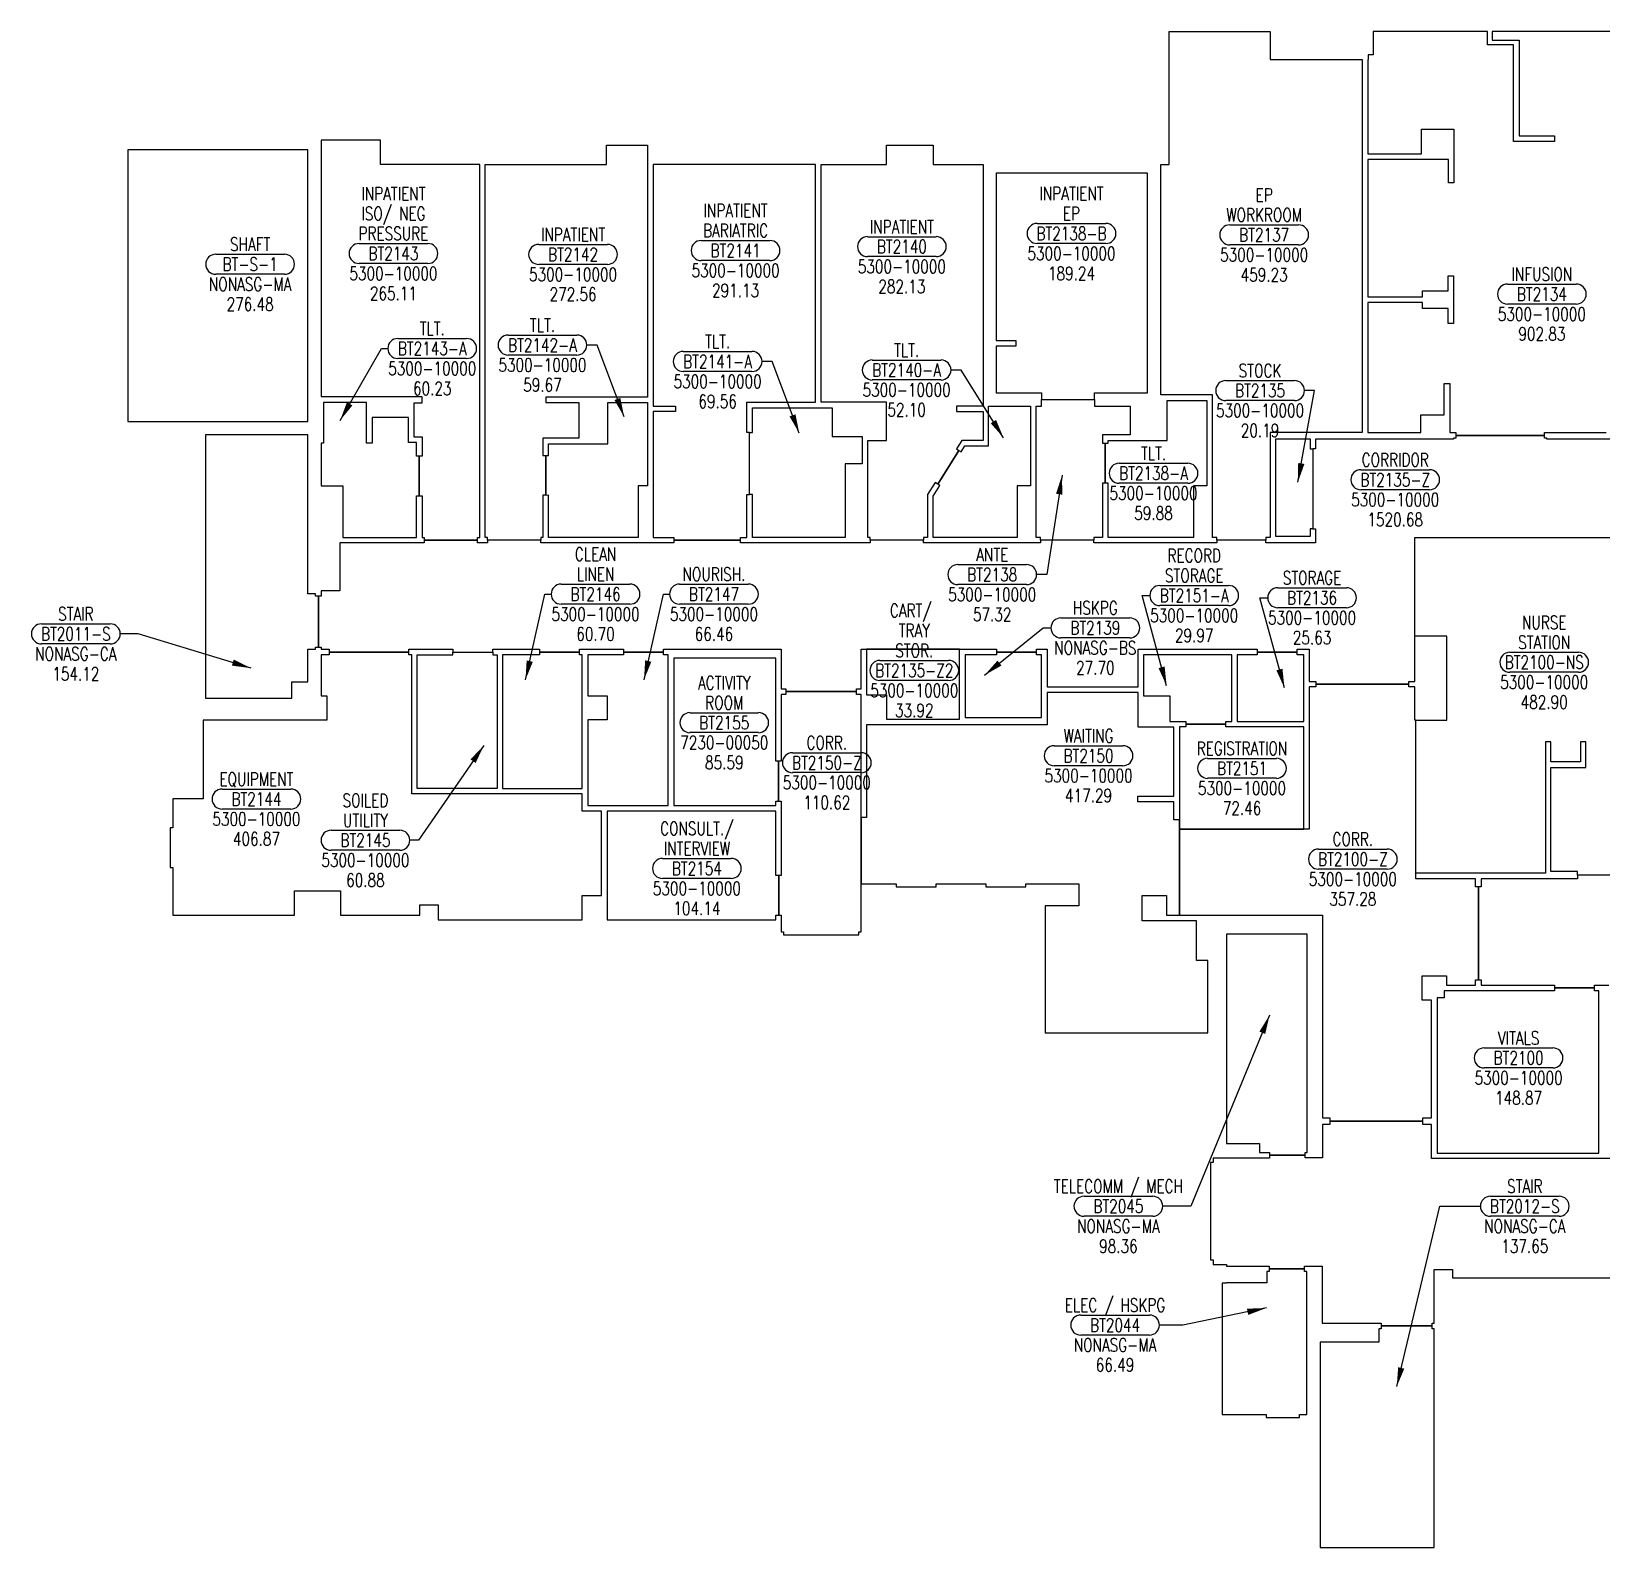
# Model space of a CAD drawing. Extents: x 2918 to 7159, y 18190 to 20091.
# Drawn here: x 2918 to 4334, y 18559 to 19927 of the extents above; entities that cross this region are included whole.
import ezdxf
from ezdxf.enums import TextEntityAlignment as Align

# ---------------------------------------------------------------- set-up
doc = ezdxf.new("R2010")
doc.units = 0
doc.header["$MEASUREMENT"] = 0
doc.layers.get('0').update_dxf_attribs({"linetype": 'CONTINUOUS'})
for name, color, linetype in [('AREA', 3, 'CONTINUOUS'), ('AREA2', 1, 'CONTINUOUS'), ('COSTC', 6, 'CONTINUOUS'), ('PLINE2', 5, 'CONTINUOUS'), ('ROOMNA', 4, 'CONTINUOUS'), ('ROOMNO', 4, 'CONTINUOUS'), ('ROOMOV', 4, 'CONTINUOUS')]:
    doc.layers.add(name, color=color, linetype=linetype)
doc.styles.get("Standard").update_dxf_attribs({"font": 'simplex.shx', "width": 0.75})
doc.dimstyles.get("Standard").update_dxf_attribs({"dimtxt": 0.18, "dimasz": 0.18, "dimexe": 0.18, "dimexo": 0.0625, "dimgap": 0.09, "dimtad": 0, "dimtih": 1, "dimtoh": 1, "dimdec": 4, "dimzin": 0, "dimtxsty": 'STANDARD', "dimcen": 0.09, "dimazin": 3, "dimtfac": 1, "dimtdec": 4, "dimtofl": 0, "dimtmove": 0, "dimatfit": 3, "dimtolj": 1, "dimtzin": 0})

# ---------------------------------------------------------------- blocks, each defined once
blk = doc.blocks.new('ROOM')
at = {"layer": 'ROOMOV'}
for p, q in [((-31, 9), (31, 9)), ((31, -9), (-31, -9))]:
    blk.add_line(p, q, dxfattribs=at)
for centre, start, end in [((-31, 0), 90, 270), ((31, 0), 270, 90)]:
    blk.add_arc(centre, 9.04, start, end, dxfattribs=at)
at = {"color": 0, "width": 0.75, "flags": 1}
for tag, p in [('FLFIN', (-60, -36)), ('ICRA', (60, -36)), ('FLTYPE', (-60, -48)), ('USER1', (60, -48)), ('FLCOND', (-60, -60)), ('WLFIN', (-60, -72)), ('SITE', (-24, -72)), ('UCODE', (24, -72)), ('USER2', (60, -60)), ('USER3', (60, -72)), ('WLTYPE', (-60, -84)), ('BLDG', (-24, -84)), ('UDESC', (24, -84)), ('USER4', (60, -84)), ('WLCOND', (-60, -96)), ('FLR', (-24, -96)), ('FCODE', (24, -96)), ('USER5', (60, -96)), ('CLFIN', (-60, -108)), ('COSTCD', (-24, -108)), ('FDESC', (24, -108)), ('USER6', (60, -108)), ('CLTYPE', (-60, -120)), ('DEPTD', (-24, -120)), ('DIVISION', (24, -120)), ('USER7', (60, -120)), ('CLCOND', (-60, -132)), ('CLHT', (-60, -144)), ('CHDATE', (-24, -144)), ('RDES', (-24, -132)), ('CONTACT', (24, -132)), ('OCCUP', (24, -144)), ('USER8', (60, -132)), ('BLOCK', (60, -144)), ('BASE', (-60, -156)), ('CBACK', (-24, -156)), ('PRCONTACT', (24, -156)), ('BLOCK2', (60, -156))]:
    blk.add_attdef(tag, text='', height=6, dxfattribs=at).set_placement(p, align=Align.MIDDLE_CENTER)
at = {"layer": 'AREA', "width": 0.75}
blk.add_attdef('AREA', text='', height=12, dxfattribs=at).set_placement((0, -36), align=Align.MIDDLE_CENTER)
at = {"layer": 'AREA2', "width": 0.75}
blk.add_attdef('AREA2', text='', height=12, dxfattribs=at).set_placement((0, -36), align=Align.MIDDLE_CENTER)
at = {"layer": 'COSTC', "width": 0.75}
blk.add_attdef('COSTC', text='', height=12, dxfattribs=at).set_placement((0, -18), align=Align.MIDDLE_CENTER)
at = {"layer": 'ROOMNA', "width": 0.75}
for tag, p in [('RMNAA', (0, 54)), ('RMNAB', (0, 36)), ('RMNAC', (0, 18))]:
    blk.add_attdef(tag, text='', height=12, dxfattribs=at).set_placement(p, align=Align.MIDDLE_CENTER)
at = {"layer": 'ROOMNO', "width": 0.75}
blk.add_attdef('RMNU', text='', height=12, dxfattribs=at).set_placement((0, 0), align=Align.MIDDLE_CENTER)

msp = doc.modelspace()

# ---------------------------------------------------------------- linework, layer by layer
at = {"layer": 'PLINE2', "color": 6}
for points in [[(4118.5, 19564.7), (4035.5, 19564.7), (4035.5, 19470.2), (4031.5, 19470.2), (4031.5, 19467.7), (3987.5, 19467.7), (3987.5, 19470.2), (3983.5, 19470.2), (3983.5, 19598.7), (3937, 19598.7), (3937, 19806.7), (3944.5, 19806.7), (3944.5, 19926.7), (4035.5, 19926.7), (4035.5, 19901.2), (4118.5, 19901.2), (4118.5, 19564.7)], [(3167.5, 19819.7), (3005, 19819.7), (3005, 19574.7), (3061, 19574.7), (3167.5, 19574.7)], [(3270.3, 19597.2), (3270.3, 19591.2), (3263.2, 19591.2), (3263.2, 19560.8), (3270.5, 19560.8), (3270.5, 19543.6), (3268, 19543.6), (3268, 19507.6), (3270.5, 19507.6), (3270.5, 19470.2), (3272.5, 19470.2), (3272.5, 19467.7), (3320.5, 19467.7), (3320.5, 19470.2), (3322.5, 19470.2), (3322.5, 19806.7), (3233, 19806.7), (3233, 19828.7), (3179.5, 19828.7), (3179.5, 19597.2)], [(3327.5, 19806.7), (3437, 19806.7), (3437, 19824.2), (3474, 19824.2), (3474, 19596.8), (3382, 19596.8), (3382, 19591.8), (3412, 19591.8), (3412, 19559.7), (3379.5, 19559.7), (3379.5, 19544.2), (3382, 19544.2), (3382, 19508.2), (3379.5, 19508.2), (3379.5, 19470.2), (3377.5, 19470.2), (3377.5, 19467.7), (3329.5, 19467.7), (3329.5, 19470.2), (3327.5, 19470.2)], [(3630.5, 19806.7), (3689.5, 19806.7), (3689.5, 19824.2), (3731.5, 19824.2), (3731.5, 19806.7), (3776.5, 19806.7), (3776.5, 19588.7), (3752.5, 19588.7), (3752.5, 19583.7), (3776.5, 19583.7), (3776.5, 19557.7), (3757.4, 19557.7), (3752.5, 19550), (3754.6, 19548.7), (3735.6, 19518.1), (3733.3, 19519.6), (3726.5, 19508.9), (3726.5, 19470.2), (3722.8, 19470.2), (3722.8, 19467.7), (3674.8, 19467.7), (3674.8, 19470.2), (3672.5, 19470.2), (3672.5, 19557.7), (3689.5, 19557.7), (3689.5, 19592.2), (3630.5, 19592.2)], [(3479, 19470.2), (3497.7, 19470.2), (3497.7, 19467.7), (3557.7, 19467.7), (3557.7, 19470.2), (3563.5, 19470.2), (3563.5, 19508.9), (3566, 19508.9), (3566, 19564.9), (3563.5, 19564.9), (3563.5, 19592.2), (3625.5, 19592.2), (3625.5, 19806.7), (3479, 19806.7), (3479, 19588.7), (3499, 19588.7), (3499, 19583.7), (3479, 19583.7)], [(3788.5, 19600.7), (3829.2, 19600.7), (3829.2, 19594.7), (3877.2, 19594.7), (3877.2, 19600.7), (3925, 19600.7), (3925, 19798.9), (3788.5, 19798.9), (3788.5, 19647.7), (3806, 19647.7), (3806, 19642.7), (3788.5, 19642.7)], [(3265.5, 19507.6), (3268, 19507.6), (3268, 19543.6), (3265.5, 19543.6), (3265.5, 19555.8), (3258.2, 19555.8), (3258.2, 19578.3), (3225.5, 19578.3), (3225.5, 19555.2), (3220.5, 19555.2), (3220.5, 19591.8), (3181.5, 19591.8), (3181.5, 19555.2), (3179.5, 19555.2), (3179.5, 19516.7), (3199.1, 19516.7), (3199.1, 19470.2), (3265.5, 19470.2)], [(3384.5, 19470.2), (3384.5, 19507.2), (3384.5, 19508.2), (3382, 19508.1), (3382, 19544.2), (3384.5, 19544.2), (3384.5, 19554.7), (3438, 19554.7), (3438, 19591.8), (3474, 19591.8), (3474, 19516.7), (3465.5, 19516.7), (3465.5, 19470.2)], [(3781.5, 19588.7), (3819.4, 19588.7), (3819.4, 19516.7), (3807.4, 19516.7), (3807.4, 19470.2), (3731.4, 19470.2), (3731.4, 19507.3), (3737.5, 19516.9), (3735.6, 19518.1), (3754.6, 19548.7), (3756.7, 19547.4), (3760.1, 19552.7), (3781.5, 19552.7)], [(3824.4, 19470.2), (3824.4, 19588.7), (3829.2, 19588.7), (3829.2, 19594.7), (3877.2, 19594.7), (3877.2, 19588.7), (3909.3, 19588.7), (3909.3, 19562.7), (3884.4, 19562.7), (3884.4, 19555.2), (3886.8, 19555.2), (3886.8, 19519.2), (3884.4, 19519.2), (3884.4, 19470.2), (3876.4, 19470.2), (3876.4, 19467.7), (3828.4, 19467.7), (3828.4, 19470.2)], [(3942.5, 19593.7), (3978.5, 19593.7), (3978.5, 19516.7), (3966.5, 19516.7), (3966.5, 19470.2), (3889.4, 19470.2), (3889.4, 19519.2), (3886.8, 19519.2), (3886.8, 19555.2), (3889.4, 19555.2), (3889.4, 19557.7), (3942.5, 19557.7)], [(3568.5, 19470.2), (3568.5, 19508.9), (3566, 19508.9), (3566, 19564.9), (3568.5, 19564.9), (3568.5, 19587.2), (3640.3, 19587.2), (3640.3, 19561.3), (3667.5, 19561.3), (3667.5, 19536.6), (3652.3, 19536.6), (3652.3, 19470.2)], [(3167.5, 19562.7), (3075.1, 19562.7), (3075.1, 19325.2), (3153, 19325.2), (3153, 19339.7), (3167.5, 19339.7), (3167.5, 19369.2), (3174.5, 19369.2), (3174.5, 19371.2), (3177, 19371.2), (3177, 19417.2), (3174.5, 19417.2), (3174.5, 19419.2), (3167.5, 19419.2)], [(4040.5, 19559), (4071.5, 19559), (4071.5, 19550), (4074, 19550), (4074, 19478), (4071.5, 19478), (4071.5, 19471), (4040.5, 19471)], [(3184.5, 19305.2), (3073, 19305.2), (3073, 19234.2), (3045.7, 19234.2), (3045.7, 19208.2), (3043.2, 19208.2), (3043.2, 19172.2), (3045.7, 19172.2), (3045.7, 19129.2), (3155.3, 19129.2), (3155.3, 19151.2), (3197, 19151.2), (3197, 19129.2), (3268.5, 19129.2), (3268.5, 19138.7), (3285, 19138.7), (3285, 19125.2), (3415, 19125.2), (3415, 19147), (3432.5, 19147), (3432.5, 19223.2), (3415, 19223.2), (3415, 19238.7), (3261.2, 19238.7), (3261.2, 19364.2), (3258.7, 19364.2), (3258.7, 19366.7), (3186.7, 19366.7), (3186.7, 19364.2), (3179.5, 19364.2), (3179.5, 19327.2), (3184.5, 19327.2)], [(3266.2, 19364.2), (3298.2, 19364.2), (3298.2, 19366.7), (3334.2, 19366.7), (3334.2, 19364.2), (3338.2, 19364.2), (3338.2, 19243.7), (3266.2, 19243.7)], [(3343.2, 19364.2), (3343.2, 19243.7), (3415, 19243.7), (3415, 19364.2), (3412.4, 19364.2), (3412.4, 19366.7), (3376.4, 19366.7), (3376.4, 19364.2), (3343.2, 19364.2)], [(3492.5, 19364.2), (3488.2, 19364.2), (3488.2, 19366.7), (3452.2, 19366.7), (3452.2, 19364.2), (3420, 19364.2), (3420, 19327.2), (3437.5, 19327.2), (3437.5, 19305.5), (3420, 19305.5), (3420, 19228.2), (3492.5, 19228.2)], [(3671.5, 19369.2), (3671.5, 19328.2), (3689.5, 19328.2), (3689.5, 19306.2), (3755.3, 19306.2), (3755.3, 19369.2)], [(3760.3, 19364.2), (3760.3, 19307.7), (3829.3, 19307.7), (3829.3, 19364.2), (3824.8, 19364.2), (3824.8, 19366.7), (3788.8, 19366.7), (3788.8, 19364.2)], [(3945, 19304.2), (3959.5, 19304.2), (3959.5, 19301.7), (3995.5, 19301.7), (3995.5, 19304.2), (4000.8, 19304.2), (4000.8, 19364.2), (3921.3, 19364.2), (3921.3, 19327.2), (3945, 19327.2)], [(4005.8, 19304.2), (4065.8, 19304.2), (4065.8, 19364.2), (4059.8, 19364.2), (4059.8, 19366.7), (4023.8, 19366.7), (4023.8, 19364.2), (4005.8, 19364.2)], [(3497.5, 19228.2), (3589.5, 19228.2), (3589.5, 19232.3), (3592, 19232.3), (3592, 19268.3), (3589.5, 19268.3), (3589.5, 19361.2), (3497.5, 19361.2)], [(4082.7, 19129.2), (4082.7, 18946.6), (4089.2, 18946.6), (4089.2, 18943.6), (4173.2, 18943.6), (4173.2, 18946.6), (4181, 18946.6), (4181, 19052.7), (4172.5, 19052.7), (4172.5, 19074.7), (4194.5, 19074.7), (4194.5, 19066.2), (4220.8, 19066.2), (4220.8, 19071), (4223.3, 19071), (4223.3, 19155), (4220.8, 19155), (4220.8, 19162.2), (4166.8, 19162.2), (4166.8, 19305.2), (4166, 19305.2), (4166, 19335.2), (4160.7, 19335.2), (4160.7, 19337.7), (4076.7, 19337.7), (4076.7, 19335.2), (4070.8, 19335.2), (4070.8, 19207), (3953.8, 19207), (3953.8, 19129.2)], [(3594.5, 19114.2), (3596.5, 19114.2), (3596.5, 19111.7), (3664.5, 19111.7), (3664.5, 19114.2), (3666.5, 19114.2), (3666.5, 19328.5), (3662.5, 19328.5), (3662.5, 19331), (3598.5, 19331), (3598.5, 19328.5), (3594.5, 19328.5), (3594.5, 19268.3), (3592, 19268.3), (3592, 19232.3), (3594.5, 19232.3), (3594.5, 19165.2), (3592.2, 19165.2), (3592.2, 19129.2), (3594.5, 19129.2)], [(3863, 19157.5), (3863, 19137.7), (3832.5, 19137.7), (3832.5, 19023.2), (3979.3, 19023.2), (3979.3, 19088.5), (3969.2, 19088.5), (3969.2, 19124.2), (3920, 19124.2), (3920, 19147), (3942, 19147), (3942, 19129.2), (3953.8, 19129.2), (3953.8, 19215.3), (3948.5, 19215.3), (3948.5, 19231.7), (3916, 19231.7), (3916, 19236.8), (3948.5, 19236.8), (3948.5, 19298.8), (3916.3, 19298.8), (3916.3, 19330.2), (3834.3, 19330.2), (3834.3, 19301.2), (3671.5, 19301.2), (3671.5, 19217.5), (3666.5, 19217.5), (3666.5, 19157.5), (3698.1, 19157.5), (3698.1, 19155), (3734.1, 19155), (3734.1, 19157.5), (3779.1, 19157.5), (3779.1, 19155), (3815.1, 19155), (3815.1, 19157.5)], [(4065.8, 19299.2), (3995.5, 19299.2), (3995.5, 19301.7), (3959.5, 19301.7), (3959.5, 19299.2), (3953.7, 19299.2), (3953.7, 19207), (4065.8, 19207)], [(3589.5, 19223.2), (3437.5, 19223.2), (3437.5, 19125.2), (3589.5, 19125.2), (3589.5, 19129.2), (3592.2, 19129.2), (3592.2, 19165.2), (3589.5, 19165.2)], [(4068.8, 19112.2), (3996.2, 19112.2), (3996.2, 18923.3), (4026, 18923.3), (4026, 18915.3), (4035, 18915.3), (4035, 18912.8), (4067, 18912.8), (4067, 18915.3), (4069, 18915.3), (4069, 19112.2)], [(4332, 19061.2), (4328, 19061.2), (4328, 19063.7), (4292, 19063.7), (4292, 19061.2), (4192.5, 19061.2), (4192.5, 19054.7), (4186, 19054.7), (4186, 18914.7), (4332, 18914.7)], [(4032, 18676.1), (4062, 18676.1), (4062, 18678.7), (4068.5, 18678.7), (4068.5, 18807.7), (4066.5, 18807.7), (4066.5, 18810.2), (4034.5, 18810.2), (4034.5, 18807.7), (4032.5, 18807.7), (4032.5, 18797.7), (3996.2, 18797.7), (3996.2, 18797.2), (3992.3, 18797.2), (3992.3, 18678.7), (4032, 18678.7)], [(4183.5, 18756.2), (4181.5, 18756.2), (4181.5, 18758.7), (4135.5, 18758.7), (4135.5, 18756.2), (4133.5, 18756.2), (4133.5, 18744.2), (4080.5, 18744.2), (4080.5, 18558.7), (4183.5, 18558.7)]]:
    msp.add_lwpolyline(points, close=True, dxfattribs=at)
for points in [[(4368.5, 19926.7), (4235.7, 19926.7), (4235.7, 19918.7), (4260, 19918.7), (4260, 19832.4), (4291.9, 19832.4), (4291.9, 19827.4), (4255, 19827.4), (4255, 19914.7), (4231.7, 19914.7), (4231.7, 19926.7), (4128.5, 19926.7), (4128.5, 19905.7), (4124, 19905.7), (4124, 19901.2), (4123.5, 19901.2), (4123.5, 19816.2), (4172, 19816.2), (4172, 19838.5), (4201.3, 19838.5), (4201.3, 19790), (4196.3, 19790), (4196.3, 19811.2), (4123.5, 19811.2), (4123.5, 19687.2), (4173, 19687.2), (4173, 19692.7), (4196, 19692.7), (4196, 19706.2), (4201, 19706.2), (4201, 19663.2), (4196, 19663.2), (4196, 19676.7), (4173, 19676.7), (4173, 19682.2), (4123.5, 19682.2), (4123.5, 19564.7), (4171.5, 19564.7), (4171.5, 19580.7), (4192.5, 19580.7), (4192.5, 19609.1), (4197.5, 19609.1), (4197.5, 19564.7), (4203, 19564.7), (4203, 19562), (4283, 19562), (4283, 19564.7), (4338.5, 19564.7)], [(4526, 19558.7), (4285, 19558.7), (4285, 19559.7), (4283, 19559.7), (4283, 19562), (4203, 19562), (4203, 19559.7), (4201, 19559.7), (4201, 19558.7), (4076.5, 19558.7), (4076.5, 19550), (4074, 19550), (4074, 19478), (4076.5, 19478), (4076.5, 19465.2), (4031.5, 19465.2), (4031.5, 19467.7), (3987.5, 19467.7), (3987.5, 19465.2), (3876.4, 19465.2), (3876.4, 19467.7), (3828.4, 19467.7), (3828.4, 19465.2), (3722.8, 19465.2), (3722.8, 19467.7), (3674.8, 19467.7), (3674.8, 19465.2), (3557.7, 19465.2), (3557.7, 19467.7), (3497.7, 19467.7), (3497.7, 19465.2), (3377.5, 19465.2), (3377.5, 19467.7), (3329.5, 19467.7), (3329.5, 19465.2), (3320.5, 19465.2), (3320.5, 19467.7), (3272.5, 19467.7), (3272.5, 19465.2), (3196.2, 19465.2), (3196.2, 19422.1), (3179.5, 19422.1), (3179.5, 19417.2), (3177, 19417.2), (3177, 19371.2), (3179.5, 19371.2), (3179.5, 19369.2), (3186.7, 19369.2), (3186.7, 19366.7), (3258.7, 19366.7), (3258.7, 19369.2), (3298.2, 19369.2), (3298.2, 19366.7), (3334.2, 19366.7), (3334.2, 19369.2), (3376.4, 19369.2), (3376.4, 19366.7), (3412.4, 19366.7), (3412.4, 19369.2), (3452.2, 19369.2), (3452.2, 19366.7), (3488.2, 19366.7), (3488.2, 19369.2), (3594.5, 19369.2), (3594.5, 19333.5), (3598.5, 19333.5), (3598.5, 19331), (3662.5, 19331), (3662.5, 19333.5), (3666.5, 19333.5), (3666.5, 19369.2), (3788.8, 19369.2), (3788.8, 19366.7), (3824.8, 19366.7), (3824.8, 19369.2), (3834.3, 19369.2), (3834.3, 19335.2), (3916.3, 19335.2), (3916.3, 19369.2), (4023.8, 19369.2), (4023.8, 19366.7), (4059.8, 19366.7), (4059.8, 19369.2), (4070.8, 19369.2), (4070.8, 19340.2), (4076.7, 19340.2), (4076.7, 19337.7), (4160.7, 19337.7), (4160.7, 19340.2), (4166, 19340.2), (4166, 19470.2), (4431.9, 19470.2)], [(4354.5, 19165.5), (4312.8, 19165.5), (4312.8, 19168.7), (4288.8, 19168.7), (4288.8, 19262.7), (4320.3, 19262.7), (4320.3, 19285.7), (4315.3, 19285.7), (4315.3, 19267.7), (4288.8, 19267.7), (4288.8, 19285.7), (4283.8, 19285.7), (4283.8, 19167.2), (4166.8, 19167.2), (4166.8, 19305.2), (4195, 19305.2), (4195, 19342.8), (4195, 19381.2), (4166, 19381.2), (4166, 19470.2), (4383, 19470.2)], [(4354.5, 19165.5), (4312.8, 19165.5), (4312.8, 19162.2), (4225.8, 19162.2), (4225.8, 19155), (4223.3, 19155), (4223.3, 19071), (4225.8, 19071), (4225.8, 19066.2), (4292, 19066.2), (4292, 19063.7), (4328, 19063.7), (4328, 19066.2), (4341, 19066.2)], [(4746.2, 18909.7), (4181, 18909.7), (4181, 18940.6), (4173.2, 18940.6), (4173.2, 18943.6), (4089.2, 18943.6), (4089.2, 18940.6), (4082.7, 18940.6), (4082.7, 18910.3), (4067, 18910.3), (4067, 18912.8), (4035, 18912.8), (4035, 18910.2), (3984.2, 18910.2), (3984.2, 18906.2), (3981.7, 18906.2), (3981.7, 18818.2), (3984.2, 18818.2), (3984.2, 18814.2), (3996.2, 18814.2), (3996.2, 18812.7), (4034.5, 18812.7), (4034.5, 18810.2), (4066.5, 18810.2), (4066.5, 18812.7), (4082.5, 18812.7), (4082.5, 18761.2), (4135.5, 18761.2), (4135.5, 18758.7), (4181.5, 18758.7), (4181.5, 18761.2), (4183.5, 18761.2), (4183.5, 18809.7), (4200, 18809.7), (4200, 18802.2), (4368.5, 18802.2)]]:
    msp.add_lwpolyline(points, dxfattribs=at)

# ---------------------------------------------------------------- block references
at = {"layer": 'ROOMNO', "color": 2}
ref = msp.add_blockref('ROOM', (3244.7, 19726.3), dxfattribs=at)
ref.add_attrib('RMNU', 'BT2143', dxfattribs={"height": 12, "width": 0.75}).set_placement((3244.7, 19726.3), align=Align.MIDDLE_CENTER)
ref.add_attrib('RMNAA', 'INPATIENT', dxfattribs={"layer": 'ROOMNA', "height": 12, "width": 0.75}).set_placement((3244.7, 19780.3), align=Align.MIDDLE_CENTER)
ref.add_attrib('RMNAB', 'ISO/ NEG', dxfattribs={"layer": 'ROOMNA', "height": 12, "width": 0.75}).set_placement((3244.7, 19762.3), align=Align.MIDDLE_CENTER)
ref.add_attrib('RMNAC', 'PRESSURE', dxfattribs={"layer": 'ROOMNA', "height": 12, "width": 0.75}).set_placement((3244.7, 19744.3), align=Align.MIDDLE_CENTER)
ref.add_attrib('COSTC', '5300-10000', dxfattribs={"layer": 'COSTC', "height": 12, "width": 0.75}).set_placement((3244.7, 19708.3), align=Align.MIDDLE_CENTER)
ref.add_attrib('AREA2', '265.11', dxfattribs={"layer": 'AREA2', "height": 12, "width": 0.75}).set_placement((3244.7, 19690.3), align=Align.MIDDLE_CENTER)
ref = msp.add_blockref('ROOM', (3856.3, 19744.4), dxfattribs=at)
ref.add_attrib('RMNU', 'BT2138-B', dxfattribs={"height": 12, "width": 0.75}).set_placement((3856.3, 19744.4), align=Align.MIDDLE_CENTER)
ref.add_attrib('RMNAB', 'INPATIENT', dxfattribs={"layer": 'ROOMNA', "height": 12, "width": 0.75}).set_placement((3856.3, 19780.4), align=Align.MIDDLE_CENTER)
ref.add_attrib('RMNAC', 'EP', dxfattribs={"layer": 'ROOMNA', "height": 12, "width": 0.75}).set_placement((3856.3, 19762.4), align=Align.MIDDLE_CENTER)
ref.add_attrib('COSTC', '5300-10000', dxfattribs={"layer": 'COSTC', "height": 12, "width": 0.75}).set_placement((3856.3, 19726.4), align=Align.MIDDLE_CENTER)
ref.add_attrib('AREA2', '189.24', dxfattribs={"layer": 'AREA2', "height": 12, "width": 0.75}).set_placement((3856.3, 19708.4), align=Align.MIDDLE_CENTER)
ref = msp.add_blockref('ROOM', (4030.1, 19743.1), dxfattribs=at)
ref.add_attrib('RMNU', 'BT2137', dxfattribs={"height": 12, "width": 0.75}).set_placement((4030.1, 19743.1), align=Align.MIDDLE_CENTER)
ref.add_attrib('RMNAB', 'EP', dxfattribs={"layer": 'ROOMNA', "height": 12, "width": 0.75}).set_placement((4030.1, 19779.1), align=Align.MIDDLE_CENTER)
ref.add_attrib('RMNAC', 'WORKROOM', dxfattribs={"layer": 'ROOMNA', "height": 12, "width": 0.75}).set_placement((4030.1, 19761.1), align=Align.MIDDLE_CENTER)
ref.add_attrib('COSTC', '5300-10000', dxfattribs={"layer": 'COSTC', "height": 12, "width": 0.75}).set_placement((4030.1, 19725.1), align=Align.MIDDLE_CENTER)
ref.add_attrib('AREA2', '459.23', dxfattribs={"layer": 'AREA2', "height": 12, "width": 0.75}).set_placement((4030.1, 19707.1), align=Align.MIDDLE_CENTER)
ref = msp.add_blockref('ROOM', (3553.3, 19729), dxfattribs=at)
ref.add_attrib('RMNU', 'BT2141', dxfattribs={"height": 12, "width": 0.75}).set_placement((3553.3, 19729), align=Align.MIDDLE_CENTER)
ref.add_attrib('RMNAB', 'INPATIENT', dxfattribs={"layer": 'ROOMNA', "height": 12, "width": 0.75}).set_placement((3553.3, 19765), align=Align.MIDDLE_CENTER)
ref.add_attrib('RMNAC', 'BARIATRIC', dxfattribs={"layer": 'ROOMNA', "height": 12, "width": 0.75}).set_placement((3553.3, 19747), align=Align.MIDDLE_CENTER)
ref.add_attrib('COSTC', '5300-10000', dxfattribs={"layer": 'COSTC', "height": 12, "width": 0.75}).set_placement((3553.3, 19711), align=Align.MIDDLE_CENTER)
ref.add_attrib('AREA2', '291.13', dxfattribs={"layer": 'AREA2', "height": 12, "width": 0.75}).set_placement((3553.3, 19693), align=Align.MIDDLE_CENTER)
ref = msp.add_blockref('ROOM', (3406.7, 19725.5), dxfattribs=at)
ref.add_attrib('RMNU', 'BT2142', dxfattribs={"height": 12, "width": 0.75}).set_placement((3406.7, 19725.5), align=Align.MIDDLE_CENTER)
ref.add_attrib('RMNAC', 'INPATIENT', dxfattribs={"layer": 'ROOMNA', "height": 12, "width": 0.75}).set_placement((3406.7, 19743.5), align=Align.MIDDLE_CENTER)
ref.add_attrib('COSTC', '5300-10000', dxfattribs={"layer": 'COSTC', "height": 12, "width": 0.75}).set_placement((3406.7, 19707.5), align=Align.MIDDLE_CENTER)
ref.add_attrib('AREA2', '272.56', dxfattribs={"layer": 'AREA2', "height": 12, "width": 0.75}).set_placement((3406.7, 19689.5), align=Align.MIDDLE_CENTER)
ref = msp.add_blockref('ROOM', (3703.3, 19732.5), dxfattribs=at)
ref.add_attrib('RMNU', 'BT2140', dxfattribs={"height": 12, "width": 0.75}).set_placement((3703.3, 19732.5), align=Align.MIDDLE_CENTER)
ref.add_attrib('RMNAC', 'INPATIENT', dxfattribs={"layer": 'ROOMNA', "height": 12, "width": 0.75}).set_placement((3703.3, 19750.5), align=Align.MIDDLE_CENTER)
ref.add_attrib('COSTC', '5300-10000', dxfattribs={"layer": 'COSTC', "height": 12, "width": 0.75}).set_placement((3703.3, 19714.5), align=Align.MIDDLE_CENTER)
ref.add_attrib('AREA2', '282.13', dxfattribs={"layer": 'AREA2', "height": 12, "width": 0.75}).set_placement((3703.3, 19696.5), align=Align.MIDDLE_CENTER)
ref = msp.add_blockref('ROOM', (3115.4, 19716.6), dxfattribs=at)
ref.add_attrib('RMNU', 'BT-S-1', dxfattribs={"height": 12, "width": 0.75}).set_placement((3115.4, 19716.6), align=Align.MIDDLE_CENTER)
ref.add_attrib('RMNAC', 'SHAFT', dxfattribs={"layer": 'ROOMNA', "height": 12, "width": 0.75}).set_placement((3115.4, 19734.6), align=Align.MIDDLE_CENTER)
ref.add_attrib('COSTC', 'NONASG-MA', dxfattribs={"layer": 'COSTC', "height": 12, "width": 0.75}).set_placement((3115.4, 19698.6), align=Align.MIDDLE_CENTER)
ref.add_attrib('AREA2', '276.48', dxfattribs={"layer": 'AREA2', "height": 12, "width": 0.75}).set_placement((3115.4, 19680.6), align=Align.MIDDLE_CENTER)
ref = msp.add_blockref('ROOM', (4280.6, 19689.7), dxfattribs=at)
ref.add_attrib('RMNU', 'BT2134', dxfattribs={"height": 12, "width": 0.75}).set_placement((4280.6, 19689.7), align=Align.MIDDLE_CENTER)
ref.add_attrib('RMNAC', 'INFUSION', dxfattribs={"layer": 'ROOMNA', "height": 12, "width": 0.75}).set_placement((4280.6, 19707.7), align=Align.MIDDLE_CENTER)
ref.add_attrib('COSTC', '5300-10000', dxfattribs={"layer": 'COSTC', "height": 12, "width": 0.75}).set_placement((4280.6, 19671.7), align=Align.MIDDLE_CENTER)
ref.add_attrib('AREA2', '902.83', dxfattribs={"layer": 'AREA2', "height": 12, "width": 0.75}).set_placement((4280.6, 19653.7), align=Align.MIDDLE_CENTER)
ref = msp.add_blockref('ROOM', (3279.7, 19640.6), dxfattribs=at)
ref.add_attrib('RMNU', 'BT2143-A', dxfattribs={"height": 12, "width": 0.75}).set_placement((3279.7, 19640.6), align=Align.MIDDLE_CENTER)
ref.add_attrib('RMNAC', 'TLT.', dxfattribs={"layer": 'ROOMNA', "height": 12, "width": 0.75}).set_placement((3279.7, 19658.6), align=Align.MIDDLE_CENTER)
ref.add_attrib('COSTC', '5300-10000', dxfattribs={"layer": 'COSTC', "height": 12, "width": 0.75}).set_placement((3279.7, 19622.6), align=Align.MIDDLE_CENTER)
ref.add_attrib('AREA2', '60.23', dxfattribs={"layer": 'AREA2', "height": 12, "width": 0.75}).set_placement((3279.7, 19604.6), align=Align.MIDDLE_CENTER)
ref = msp.add_blockref('ROOM', (3379.1, 19643.7), dxfattribs=at)
ref.add_attrib('RMNU', 'BT2142-A', dxfattribs={"height": 12, "width": 0.75}).set_placement((3379.1, 19643.7), align=Align.MIDDLE_CENTER)
ref.add_attrib('RMNAC', 'TLT.', dxfattribs={"layer": 'ROOMNA', "height": 12, "width": 0.75}).set_placement((3379.1, 19661.7), align=Align.MIDDLE_CENTER)
ref.add_attrib('COSTC', '5300-10000', dxfattribs={"layer": 'COSTC', "height": 12, "width": 0.75}).set_placement((3379.1, 19625.7), align=Align.MIDDLE_CENTER)
ref.add_attrib('AREA2', '59.67', dxfattribs={"layer": 'AREA2', "height": 12, "width": 0.75}).set_placement((3379.1, 19607.7), align=Align.MIDDLE_CENTER)
ref = msp.add_blockref('ROOM', (3537.1, 19628.9), dxfattribs=at)
ref.add_attrib('RMNU', 'BT2141-A', dxfattribs={"height": 12, "width": 0.75}).set_placement((3537.1, 19628.9), align=Align.MIDDLE_CENTER)
ref.add_attrib('RMNAC', 'TLT.', dxfattribs={"layer": 'ROOMNA', "height": 12, "width": 0.75}).set_placement((3537.1, 19646.9), align=Align.MIDDLE_CENTER)
ref.add_attrib('COSTC', '5300-10000', dxfattribs={"layer": 'COSTC', "height": 12, "width": 0.75}).set_placement((3537.1, 19610.9), align=Align.MIDDLE_CENTER)
ref.add_attrib('AREA2', '69.56', dxfattribs={"layer": 'AREA2', "height": 12, "width": 0.75}).set_placement((3537.1, 19592.9), align=Align.MIDDLE_CENTER)
ref = msp.add_blockref('ROOM', (3707.6, 19621.2), dxfattribs=at)
ref.add_attrib('RMNU', 'BT2140-A', dxfattribs={"height": 12, "width": 0.75}).set_placement((3707.6, 19621.2), align=Align.MIDDLE_CENTER)
ref.add_attrib('RMNAC', 'TLT.', dxfattribs={"layer": 'ROOMNA', "height": 12, "width": 0.75}).set_placement((3707.6, 19639.2), align=Align.MIDDLE_CENTER)
ref.add_attrib('COSTC', '5300-10000', dxfattribs={"layer": 'COSTC', "height": 12, "width": 0.75}).set_placement((3707.6, 19603.2), align=Align.MIDDLE_CENTER)
ref.add_attrib('AREA2', '52.10', dxfattribs={"layer": 'AREA2', "height": 12, "width": 0.75}).set_placement((3707.6, 19585.2), align=Align.MIDDLE_CENTER)
ref = msp.add_blockref('ROOM', (4026.4, 19602.6), dxfattribs=at)
ref.add_attrib('RMNU', 'BT2135', dxfattribs={"height": 12, "width": 0.75}).set_placement((4026.4, 19602.6), align=Align.MIDDLE_CENTER)
ref.add_attrib('RMNAC', 'STOCK', dxfattribs={"layer": 'ROOMNA', "height": 12, "width": 0.75}).set_placement((4026.4, 19620.6), align=Align.MIDDLE_CENTER)
ref.add_attrib('COSTC', '5300-10000', dxfattribs={"layer": 'COSTC', "height": 12, "width": 0.75}).set_placement((4026.4, 19584.6), align=Align.MIDDLE_CENTER)
ref.add_attrib('AREA2', '20.19', dxfattribs={"layer": 'AREA2', "height": 12, "width": 0.75}).set_placement((4026.4, 19566.6), align=Align.MIDDLE_CENTER)
ref = msp.add_blockref('ROOM', (3930.3, 19528), dxfattribs=at)
ref.add_attrib('RMNU', 'BT2138-A', dxfattribs={"height": 12, "width": 0.75}).set_placement((3930.3, 19528), align=Align.MIDDLE_CENTER)
ref.add_attrib('RMNAC', 'TLT.', dxfattribs={"layer": 'ROOMNA', "height": 12, "width": 0.75}).set_placement((3930.3, 19546), align=Align.MIDDLE_CENTER)
ref.add_attrib('COSTC', '5300-10000', dxfattribs={"layer": 'COSTC', "height": 12, "width": 0.75}).set_placement((3930.3, 19510), align=Align.MIDDLE_CENTER)
ref.add_attrib('AREA2', '59.88', dxfattribs={"layer": 'AREA2', "height": 12, "width": 0.75}).set_placement((3930.3, 19492), align=Align.MIDDLE_CENTER)
ref = msp.add_blockref('ROOM', (4148.3, 19522.2), dxfattribs=at)
ref.add_attrib('RMNU', 'BT2135-Z', dxfattribs={"height": 12, "width": 0.75}).set_placement((4148.3, 19522.2), align=Align.MIDDLE_CENTER)
ref.add_attrib('RMNAC', 'CORRIDOR', dxfattribs={"layer": 'ROOMNA', "height": 12, "width": 0.75}).set_placement((4148.3, 19540.2), align=Align.MIDDLE_CENTER)
ref.add_attrib('COSTC', '5300-10000', dxfattribs={"layer": 'COSTC', "height": 12, "width": 0.75}).set_placement((4148.3, 19504.2), align=Align.MIDDLE_CENTER)
ref.add_attrib('AREA2', '1520.68', dxfattribs={"layer": 'AREA2', "height": 12, "width": 0.75}).set_placement((4148.3, 19486.2), align=Align.MIDDLE_CENTER)
ref = msp.add_blockref('ROOM', (3427, 19419), dxfattribs=at)
ref.add_attrib('RMNU', 'BT2146', dxfattribs={"height": 12, "width": 0.75}).set_placement((3427, 19419), align=Align.MIDDLE_CENTER)
ref.add_attrib('RMNAB', 'CLEAN', dxfattribs={"layer": 'ROOMNA', "height": 12, "width": 0.75}).set_placement((3427, 19455), align=Align.MIDDLE_CENTER)
ref.add_attrib('RMNAC', 'LINEN', dxfattribs={"layer": 'ROOMNA', "height": 12, "width": 0.75}).set_placement((3427, 19437), align=Align.MIDDLE_CENTER)
ref.add_attrib('COSTC', '5300-10000', dxfattribs={"layer": 'COSTC', "height": 12, "width": 0.75}).set_placement((3427, 19401), align=Align.MIDDLE_CENTER)
ref.add_attrib('AREA2', '60.70', dxfattribs={"layer": 'AREA2', "height": 12, "width": 0.75}).set_placement((3427, 19383), align=Align.MIDDLE_CENTER)
ref = msp.add_blockref('ROOM', (3784.8, 19436.6), dxfattribs=at)
ref.add_attrib('RMNU', 'BT2138', dxfattribs={"height": 12, "width": 0.75}).set_placement((3784.8, 19436.6), align=Align.MIDDLE_CENTER)
ref.add_attrib('RMNAC', 'ANTE', dxfattribs={"layer": 'ROOMNA', "height": 12, "width": 0.75}).set_placement((3784.8, 19454.6), align=Align.MIDDLE_CENTER)
ref.add_attrib('COSTC', '5300-10000', dxfattribs={"layer": 'COSTC', "height": 12, "width": 0.75}).set_placement((3784.8, 19418.6), align=Align.MIDDLE_CENTER)
ref.add_attrib('AREA2', '57.32', dxfattribs={"layer": 'AREA2', "height": 12, "width": 0.75}).set_placement((3784.8, 19400.6), align=Align.MIDDLE_CENTER)
ref = msp.add_blockref('ROOM', (3967, 19417.7), dxfattribs=at)
ref.add_attrib('RMNU', 'BT2151-A', dxfattribs={"height": 12, "width": 0.75}).set_placement((3967, 19417.7), align=Align.MIDDLE_CENTER)
ref.add_attrib('RMNAB', 'RECORD', dxfattribs={"layer": 'ROOMNA', "height": 12, "width": 0.75}).set_placement((3967, 19453.7), align=Align.MIDDLE_CENTER)
ref.add_attrib('RMNAC', 'STORAGE', dxfattribs={"layer": 'ROOMNA', "height": 12, "width": 0.75}).set_placement((3967, 19435.7), align=Align.MIDDLE_CENTER)
ref.add_attrib('COSTC', '5300-10000', dxfattribs={"layer": 'COSTC', "height": 12, "width": 0.75}).set_placement((3967, 19399.7), align=Align.MIDDLE_CENTER)
ref.add_attrib('AREA2', '29.97', dxfattribs={"layer": 'AREA2', "height": 12, "width": 0.75}).set_placement((3967, 19381.7), align=Align.MIDDLE_CENTER)
ref = msp.add_blockref('ROOM', (3533.8, 19419), dxfattribs=at)
ref.add_attrib('RMNU', 'BT2147', dxfattribs={"height": 12, "width": 0.75}).set_placement((3533.8, 19419), align=Align.MIDDLE_CENTER)
ref.add_attrib('RMNAC', 'NOURISH.', dxfattribs={"layer": 'ROOMNA', "height": 12, "width": 0.75}).set_placement((3533.8, 19437), align=Align.MIDDLE_CENTER)
ref.add_attrib('COSTC', '5300-10000', dxfattribs={"layer": 'COSTC', "height": 12, "width": 0.75}).set_placement((3533.8, 19401), align=Align.MIDDLE_CENTER)
ref.add_attrib('AREA2', '66.46', dxfattribs={"layer": 'AREA2', "height": 12, "width": 0.75}).set_placement((3533.8, 19383), align=Align.MIDDLE_CENTER)
ref = msp.add_blockref('ROOM', (4073.3, 19415.7), dxfattribs=at)
ref.add_attrib('RMNU', 'BT2136', dxfattribs={"height": 12, "width": 0.75}).set_placement((4073.3, 19415.7), align=Align.MIDDLE_CENTER)
ref.add_attrib('RMNAC', 'STORAGE', dxfattribs={"layer": 'ROOMNA', "height": 12, "width": 0.75}).set_placement((4073.3, 19433.7), align=Align.MIDDLE_CENTER)
ref.add_attrib('COSTC', '5300-10000', dxfattribs={"layer": 'COSTC', "height": 12, "width": 0.75}).set_placement((4073.3, 19397.7), align=Align.MIDDLE_CENTER)
ref.add_attrib('AREA2', '25.63', dxfattribs={"layer": 'AREA2', "height": 12, "width": 0.75}).set_placement((4073.3, 19379.7), align=Align.MIDDLE_CENTER)
ref = msp.add_blockref('ROOM', (2958.2, 19383.1), dxfattribs=at)
ref.add_attrib('RMNU', 'BT2011-S', dxfattribs={"height": 12, "width": 0.75}).set_placement((2958.2, 19383.1), align=Align.MIDDLE_CENTER)
ref.add_attrib('RMNAC', 'STAIR', dxfattribs={"layer": 'ROOMNA', "height": 12, "width": 0.75}).set_placement((2958.2, 19401.1), align=Align.MIDDLE_CENTER)
ref.add_attrib('COSTC', 'NONASG-CA', dxfattribs={"layer": 'COSTC', "height": 12, "width": 0.75}).set_placement((2958.2, 19365.1), align=Align.MIDDLE_CENTER)
ref.add_attrib('AREA2', '154.12', dxfattribs={"layer": 'AREA2', "height": 12, "width": 0.75}).set_placement((2958.2, 19347.1), align=Align.MIDDLE_CENTER)
ref = msp.add_blockref('ROOM', (3714.5, 19350.1), dxfattribs=at)
ref.add_attrib('RMNU', 'BT2135-Z2', dxfattribs={"height": 12, "width": 0.75}).set_placement((3714.5, 19350.1), align=Align.MIDDLE_CENTER)
ref.add_attrib('RMNAA', 'CART/ ', dxfattribs={"layer": 'ROOMNA', "height": 12, "width": 0.75}).set_placement((3714.5, 19404.1), align=Align.MIDDLE_CENTER)
ref.add_attrib('RMNAB', 'TRAY', dxfattribs={"layer": 'ROOMNA', "height": 12, "width": 0.75}).set_placement((3714.5, 19386.1), align=Align.MIDDLE_CENTER)
ref.add_attrib('RMNAC', 'STOR.', dxfattribs={"layer": 'ROOMNA', "height": 12, "width": 0.75}).set_placement((3714.5, 19368.1), align=Align.MIDDLE_CENTER)
ref.add_attrib('COSTC', '5300-10000', dxfattribs={"layer": 'COSTC', "height": 12, "width": 0.75}).set_placement((3714.5, 19332.1), align=Align.MIDDLE_CENTER)
ref.add_attrib('AREA2', '33.92', dxfattribs={"layer": 'AREA2', "height": 12, "width": 0.75}).set_placement((3714.5, 19314.1), align=Align.MIDDLE_CENTER)
ref = msp.add_blockref('ROOM', (3877.8, 19388.5), dxfattribs=at)
ref.add_attrib('RMNU', 'BT2139', dxfattribs={"height": 12, "width": 0.75}).set_placement((3877.8, 19388.5), align=Align.MIDDLE_CENTER)
ref.add_attrib('RMNAC', 'HSKPG', dxfattribs={"layer": 'ROOMNA', "height": 12, "width": 0.75}).set_placement((3877.8, 19406.5), align=Align.MIDDLE_CENTER)
ref.add_attrib('COSTC', 'NONASG-BS', dxfattribs={"layer": 'COSTC', "height": 12, "width": 0.75}).set_placement((3877.8, 19370.5), align=Align.MIDDLE_CENTER)
ref.add_attrib('AREA2', '27.70', dxfattribs={"layer": 'AREA2', "height": 12, "width": 0.75}).set_placement((3877.8, 19352.5), align=Align.MIDDLE_CENTER)
ref = msp.add_blockref('ROOM', (4282.7, 19357.5), dxfattribs=at)
ref.add_attrib('RMNU', 'BT2100-NS', dxfattribs={"height": 12, "width": 0.75}).set_placement((4282.7, 19357.5), align=Align.MIDDLE_CENTER)
ref.add_attrib('RMNAB', 'NURSE', dxfattribs={"layer": 'ROOMNA', "height": 12, "width": 0.75}).set_placement((4282.7, 19393.5), align=Align.MIDDLE_CENTER)
ref.add_attrib('RMNAC', 'STATION', dxfattribs={"layer": 'ROOMNA', "height": 12, "width": 0.75}).set_placement((4282.7, 19375.5), align=Align.MIDDLE_CENTER)
ref.add_attrib('COSTC', '5300-10000', dxfattribs={"layer": 'COSTC', "height": 12, "width": 0.75}).set_placement((4282.7, 19339.5), align=Align.MIDDLE_CENTER)
ref.add_attrib('AREA2', '482.90', dxfattribs={"layer": 'AREA2', "height": 12, "width": 0.75}).set_placement((4282.7, 19321.5), align=Align.MIDDLE_CENTER)
ref = msp.add_blockref('ROOM', (3543.1, 19303), dxfattribs=at)
ref.add_attrib('RMNU', 'BT2155', dxfattribs={"height": 12, "width": 0.75}).set_placement((3543.1, 19303), align=Align.MIDDLE_CENTER)
ref.add_attrib('RMNAB', 'ACTIVITY', dxfattribs={"layer": 'ROOMNA', "height": 12, "width": 0.75}).set_placement((3543.1, 19339), align=Align.MIDDLE_CENTER)
ref.add_attrib('RMNAC', 'ROOM', dxfattribs={"layer": 'ROOMNA', "height": 12, "width": 0.75}).set_placement((3543.1, 19321), align=Align.MIDDLE_CENTER)
ref.add_attrib('COSTC', '7230-00050', dxfattribs={"layer": 'COSTC', "height": 12, "width": 0.75}).set_placement((3543.1, 19285), align=Align.MIDDLE_CENTER)
ref.add_attrib('AREA2', '85.59', dxfattribs={"layer": 'AREA2', "height": 12, "width": 0.75}).set_placement((3543.1, 19267), align=Align.MIDDLE_CENTER)
ref = msp.add_blockref('ROOM', (3635.6, 19266.9), dxfattribs=at)
ref.add_attrib('RMNU', 'BT2150-Z', dxfattribs={"height": 12, "width": 0.75}).set_placement((3635.6, 19266.9), align=Align.MIDDLE_CENTER)
ref.add_attrib('RMNAC', 'CORR.', dxfattribs={"layer": 'ROOMNA', "height": 12, "width": 0.75}).set_placement((3635.6, 19284.9), align=Align.MIDDLE_CENTER)
ref.add_attrib('COSTC', '5300-10000', dxfattribs={"layer": 'COSTC', "height": 12, "width": 0.75}).set_placement((3635.6, 19248.9), align=Align.MIDDLE_CENTER)
ref.add_attrib('AREA2', '110.62', dxfattribs={"layer": 'AREA2', "height": 12, "width": 0.75}).set_placement((3635.6, 19230.9), align=Align.MIDDLE_CENTER)
ref = msp.add_blockref('ROOM', (3871.7, 19273.2), dxfattribs=at)
ref.add_attrib('RMNU', 'BT2150', dxfattribs={"height": 12, "width": 0.75}).set_placement((3871.7, 19273.2), align=Align.MIDDLE_CENTER)
ref.add_attrib('RMNAC', 'WAITING', dxfattribs={"layer": 'ROOMNA', "height": 12, "width": 0.75}).set_placement((3871.7, 19291.2), align=Align.MIDDLE_CENTER)
ref.add_attrib('COSTC', '5300-10000', dxfattribs={"layer": 'COSTC', "height": 12, "width": 0.75}).set_placement((3871.7, 19255.2), align=Align.MIDDLE_CENTER)
ref.add_attrib('AREA2', '417.29', dxfattribs={"layer": 'AREA2', "height": 12, "width": 0.75}).set_placement((3871.7, 19237.2), align=Align.MIDDLE_CENTER)
ref = msp.add_blockref('ROOM', (4010.1, 19261.8), dxfattribs=at)
ref.add_attrib('RMNU', 'BT2151', dxfattribs={"height": 12, "width": 0.75}).set_placement((4010.1, 19261.8), align=Align.MIDDLE_CENTER)
ref.add_attrib('RMNAC', 'REGISTRATION', dxfattribs={"layer": 'ROOMNA', "height": 12, "width": 0.75}).set_placement((4010.1, 19279.8), align=Align.MIDDLE_CENTER)
ref.add_attrib('COSTC', '5300-10000', dxfattribs={"layer": 'COSTC', "height": 12, "width": 0.75}).set_placement((4010.1, 19243.8), align=Align.MIDDLE_CENTER)
ref.add_attrib('AREA2', '72.46', dxfattribs={"layer": 'AREA2', "height": 12, "width": 0.75}).set_placement((4010.1, 19225.8), align=Align.MIDDLE_CENTER)
ref = msp.add_blockref('ROOM', (3121.1, 19234.1), dxfattribs=at)
ref.add_attrib('RMNU', 'BT2144', dxfattribs={"height": 12, "width": 0.75}).set_placement((3121.1, 19234.1), align=Align.MIDDLE_CENTER)
ref.add_attrib('RMNAC', 'EQUIPMENT', dxfattribs={"layer": 'ROOMNA', "height": 12, "width": 0.75}).set_placement((3121.1, 19252.1), align=Align.MIDDLE_CENTER)
ref.add_attrib('COSTC', '5300-10000', dxfattribs={"layer": 'COSTC', "height": 12, "width": 0.75}).set_placement((3121.1, 19216.1), align=Align.MIDDLE_CENTER)
ref.add_attrib('AREA2', '406.87', dxfattribs={"layer": 'AREA2', "height": 12, "width": 0.75}).set_placement((3121.1, 19198.1), align=Align.MIDDLE_CENTER)
ref = msp.add_blockref('ROOM', (3219.4, 19196.9), dxfattribs=at)
ref.add_attrib('RMNU', 'BT2145', dxfattribs={"height": 12, "width": 0.75}).set_placement((3219.4, 19196.9), align=Align.MIDDLE_CENTER)
ref.add_attrib('RMNAB', 'SOILED', dxfattribs={"layer": 'ROOMNA', "height": 12, "width": 0.75}).set_placement((3219.4, 19232.9), align=Align.MIDDLE_CENTER)
ref.add_attrib('RMNAC', 'UTILITY', dxfattribs={"layer": 'ROOMNA', "height": 12, "width": 0.75}).set_placement((3219.4, 19214.9), align=Align.MIDDLE_CENTER)
ref.add_attrib('COSTC', '5300-10000', dxfattribs={"layer": 'COSTC', "height": 12, "width": 0.75}).set_placement((3219.4, 19178.9), align=Align.MIDDLE_CENTER)
ref.add_attrib('AREA2', '60.88', dxfattribs={"layer": 'AREA2', "height": 12, "width": 0.75}).set_placement((3219.4, 19160.9), align=Align.MIDDLE_CENTER)
ref = msp.add_blockref('ROOM', (3518.4, 19171.5), dxfattribs=at)
ref.add_attrib('RMNU', 'BT2154', dxfattribs={"height": 12, "width": 0.75}).set_placement((3518.4, 19171.5), align=Align.MIDDLE_CENTER)
ref.add_attrib('RMNAB', 'CONSULT./', dxfattribs={"layer": 'ROOMNA', "height": 12, "width": 0.75}).set_placement((3518.4, 19207.5), align=Align.MIDDLE_CENTER)
ref.add_attrib('RMNAC', 'INTERVIEW', dxfattribs={"layer": 'ROOMNA', "height": 12, "width": 0.75}).set_placement((3518.4, 19189.5), align=Align.MIDDLE_CENTER)
ref.add_attrib('COSTC', '5300-10000', dxfattribs={"layer": 'COSTC', "height": 12, "width": 0.75}).set_placement((3518.4, 19153.5), align=Align.MIDDLE_CENTER)
ref.add_attrib('AREA2', '104.14', dxfattribs={"layer": 'AREA2', "height": 12, "width": 0.75}).set_placement((3518.4, 19135.5), align=Align.MIDDLE_CENTER)
ref = msp.add_blockref('ROOM', (4110.1, 19179.9), dxfattribs=at)
ref.add_attrib('RMNU', 'BT2100-Z', dxfattribs={"height": 12, "width": 0.75}).set_placement((4110.1, 19179.9), align=Align.MIDDLE_CENTER)
ref.add_attrib('RMNAC', 'CORR.', dxfattribs={"layer": 'ROOMNA', "height": 12, "width": 0.75}).set_placement((4110.1, 19197.9), align=Align.MIDDLE_CENTER)
ref.add_attrib('COSTC', '5300-10000', dxfattribs={"layer": 'COSTC', "height": 12, "width": 0.75}).set_placement((4110.1, 19161.9), align=Align.MIDDLE_CENTER)
ref.add_attrib('AREA2', '357.28', dxfattribs={"layer": 'AREA2', "height": 12, "width": 0.75}).set_placement((4110.1, 19143.9), align=Align.MIDDLE_CENTER)
ref = msp.add_blockref('ROOM', (4259.6, 19000.5), dxfattribs=at)
ref.add_attrib('RMNU', 'BT2100', dxfattribs={"height": 12, "width": 0.75}).set_placement((4259.6, 19000.5), align=Align.MIDDLE_CENTER)
ref.add_attrib('RMNAC', 'VITALS', dxfattribs={"layer": 'ROOMNA', "height": 12, "width": 0.75}).set_placement((4259.6, 19018.5), align=Align.MIDDLE_CENTER)
ref.add_attrib('COSTC', '5300-10000', dxfattribs={"layer": 'COSTC', "height": 12, "width": 0.75}).set_placement((4259.6, 18982.5), align=Align.MIDDLE_CENTER)
ref.add_attrib('AREA2', '148.87', dxfattribs={"layer": 'AREA2', "height": 12, "width": 0.75}).set_placement((4259.6, 18964.5), align=Align.MIDDLE_CENTER)
ref = msp.add_blockref('ROOM', (3898.6, 18866.7), dxfattribs=at)
ref.add_attrib('RMNU', 'BT2045', dxfattribs={"height": 12, "width": 0.75}).set_placement((3898.6, 18866.7), align=Align.MIDDLE_CENTER)
ref.add_attrib('RMNAC', 'TELECOMM / MECH', dxfattribs={"layer": 'ROOMNA', "height": 12, "width": 0.75}).set_placement((3898.6, 18884.7), align=Align.MIDDLE_CENTER)
ref.add_attrib('COSTC', 'NONASG-MA', dxfattribs={"layer": 'COSTC', "height": 12, "width": 0.75}).set_placement((3898.6, 18848.7), align=Align.MIDDLE_CENTER)
ref.add_attrib('AREA2', '98.36', dxfattribs={"layer": 'AREA2', "height": 12, "width": 0.75}).set_placement((3898.6, 18830.7), align=Align.MIDDLE_CENTER)
ref = msp.add_blockref('ROOM', (4265.2, 18866.7), dxfattribs=at)
ref.add_attrib('RMNU', 'BT2012-S', dxfattribs={"height": 12, "width": 0.75}).set_placement((4265.2, 18866.7), align=Align.MIDDLE_CENTER)
ref.add_attrib('RMNAC', 'STAIR', dxfattribs={"layer": 'ROOMNA', "height": 12, "width": 0.75}).set_placement((4265.2, 18884.7), align=Align.MIDDLE_CENTER)
ref.add_attrib('COSTC', 'NONASG-CA', dxfattribs={"layer": 'COSTC', "height": 12, "width": 0.75}).set_placement((4265.2, 18848.7), align=Align.MIDDLE_CENTER)
ref.add_attrib('AREA2', '137.65', dxfattribs={"layer": 'AREA2', "height": 12, "width": 0.75}).set_placement((4265.2, 18830.7), align=Align.MIDDLE_CENTER)
ref = msp.add_blockref('ROOM', (3895.6, 18759.5), dxfattribs=at)
ref.add_attrib('RMNU', 'BT2044', dxfattribs={"height": 12, "width": 0.75}).set_placement((3895.6, 18759.5), align=Align.MIDDLE_CENTER)
ref.add_attrib('RMNAC', 'ELEC / HSKPG', dxfattribs={"layer": 'ROOMNA', "height": 12, "width": 0.75}).set_placement((3895.6, 18777.5), align=Align.MIDDLE_CENTER)
ref.add_attrib('COSTC', 'NONASG-MA', dxfattribs={"layer": 'COSTC', "height": 12, "width": 0.75}).set_placement((3895.6, 18741.5), align=Align.MIDDLE_CENTER)
ref.add_attrib('AREA2', '66.49', dxfattribs={"layer": 'AREA2', "height": 12, "width": 0.75}).set_placement((3895.6, 18723.5), align=Align.MIDDLE_CENTER)

# ---------------------------------------------------------------- leaders
at = {"layer": 'ROOMNO'}
for points in [[(3196.6, 19575.7), (3233.9, 19640.6), (3239.7, 19640.6)], [(3452.8, 19578.9), (3428.3, 19643.7), (3419.2, 19643.7)], [(3610.8, 19564.1), (3586.2, 19628.9), (3577.1, 19628.9)], [(3795, 19560), (3756.8, 19621.2), (3747.7, 19621.2)], [(4060.5, 19519.9), (4075.5, 19602.6), (4066.4, 19602.6)], [(3847.8, 19526.2), (3834, 19436.6), (3824.9, 19436.6)], [(3363.8, 19341.7), (3381.3, 19419), (3386.9, 19419)], [(3470.7, 19341.7), (3488.2, 19419), (3493.8, 19419)], [(3942.1, 19336.3), (3920, 19417.7), (3926.9, 19417.7)], [(4048.4, 19334.3), (4026.3, 19415.7), (4033.2, 19415.7)], [(3116.3, 19352.2), (3014.4, 19383.1), (2998.3, 19383.1)], [(3777.9, 19345.9), (3830.8, 19388.6), (3837.7, 19388.6)], [(3326.3, 19282.5), (3267.4, 19197), (3259.5, 19197)], [(4035, 19039.2), (3963.9, 18866.7), (3938.7, 18866.7)], [(4149.7, 18704), (4188.7, 18866.7), (4225.1, 18866.7)], [(4032.1, 18774.9), (3956.7, 18759.5), (3935.7, 18759.5)]]:
    msp.add_leader(points, dimstyle='STANDARD', override={"dimscale": 96, "dimgap": 0.09, "dimtad": 0}, dxfattribs=at)

doc.saveas('drawing.dxf')
